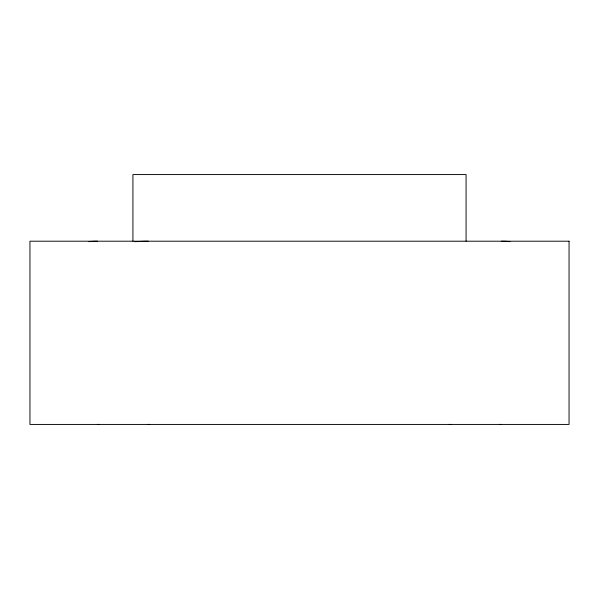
<?xml version="1.0" encoding="UTF-8"?>
<svg xmlns="http://www.w3.org/2000/svg" width="599" height="599" viewBox="0 0 599 599"><rect width="100%" height="100%" fill="white"/><g stroke="black" fill="none" stroke-linecap="round" stroke-linejoin="round"><path stroke-width="0.9" d="M466.074 241.202L466.074 174.571L132.926 174.571L132.926 241.202M134.887 241.689A36.225 3.594 -5.7 0 1 148.185 241.21M149.735 424.399A36.225 3.594 5.7 0 1 148.185 424.414M89.019 241.689A36.225 3.594 5.7 0 1 97.465 241.21M99.12 424.399A36.225 3.594 -5.7 0 1 97.465 424.414M450.815 424.414A36.225 3.594 -5.7 0 1 449.265 424.399M501.535 241.21A36.225 3.594 -5.7 0 1 509.981 241.689M501.535 424.414A36.225 3.594 5.7 0 1 499.88 424.399M569.05 241.202L29.95 241.202L29.95 424.429L569.05 424.429L569.05 241.202"/></g></svg>
